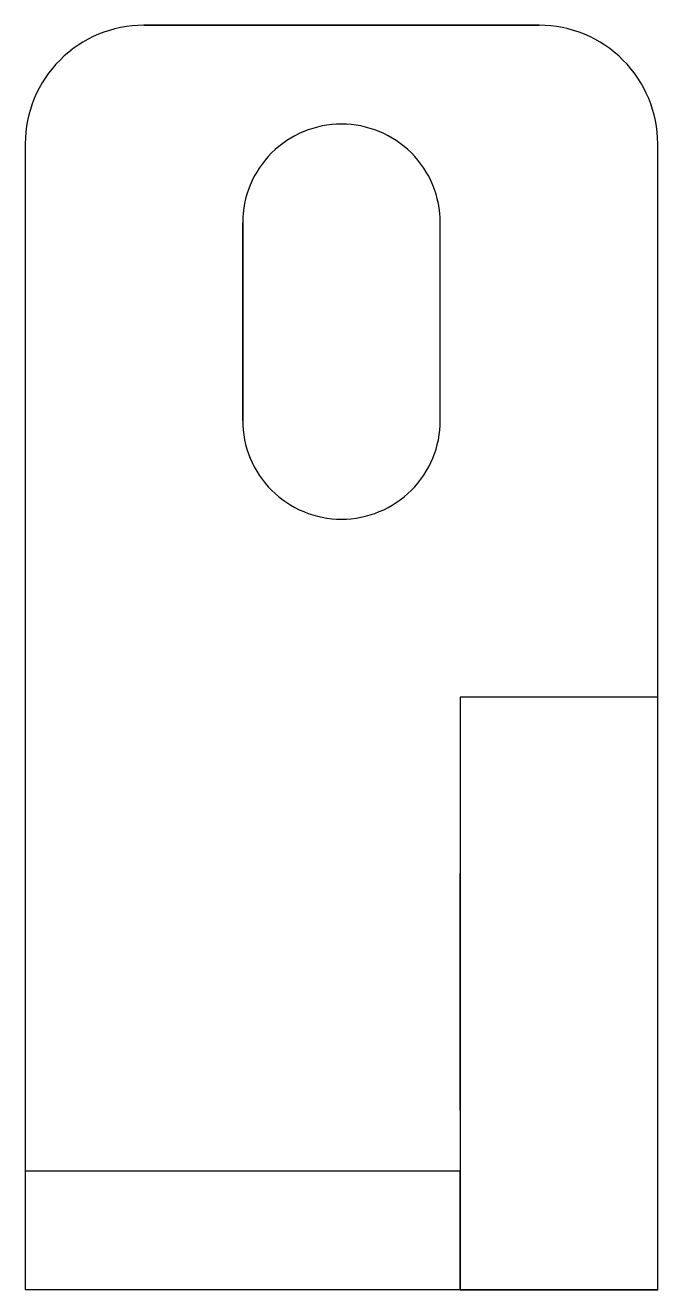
# Model space of a CAD drawing. Header units: millimetres. Extents: x 812.2 to 844.2, y 1145.7 to 1209.7.
import ezdxf

# ---------------------------------------------------------------- set-up
doc = ezdxf.new("R2010")
doc.units = ezdxf.units.MM
doc.layers.get('0').update_dxf_attribs({"true_color": 0xc2ced6})

msp = doc.modelspace()

# ---------------------------------------------------------------- linework, layer by layer
for p, q in [((818.233, 1209.709), (838.233, 1209.709)), ((823.233, 1189.709), (823.233, 1199.709)), ((828.233, 1184.709), (828.233, 1184.709))]:
    msp.add_line(p, q)
at = {"extrusion": (-1, 0, 0)}
msp.add_line((834.233, 1157.709, 33), (834.233, 1157.709, 33), dxfattribs=at)
at = {"extrusion": (0, 1, 0)}
for p, q in [((834.233, 1151.709, 33), (812.233, 1151.709, 8)), ((834.233, 1145.709, 33), (834.233, 1148.709, 33))]:
    msp.add_line(p, q, dxfattribs=at)
for points in [[(812.233, 1145.709), (844.233, 1145.709), (844.233, 1203.709, 0.414214), (838.233, 1209.709), (818.233, 1209.709, 0.414214), (812.233, 1203.709)], [(833.233, 1189.709), (833.233, 1199.709), (833.233, 1199.709, 0.414214), (828.233, 1204.709, 0.414214), (823.233, 1199.709), (823.233, 1189.709, 0.414214), (828.233, 1184.709, 0.414214)]]:
    msp.add_lwpolyline(points, format="xyb", close=True)
at = {"elevation": 8}
for points in [[(834.233, 1175.706), (834.233, 1145.706), (844.233, 1145.706), (844.233, 1175.706)], [(834.233, 1145.709), (834.233, 1151.709), (812.233, 1151.709), (812.233, 1145.709)]]:
    msp.add_lwpolyline(points, close=True, dxfattribs=at)
at = {"extrusion": (-1, 0, 0)}
msp.add_circle((-1160.788, 21, -834.233), 6, dxfattribs=at)

doc.saveas('drawing.dxf')
